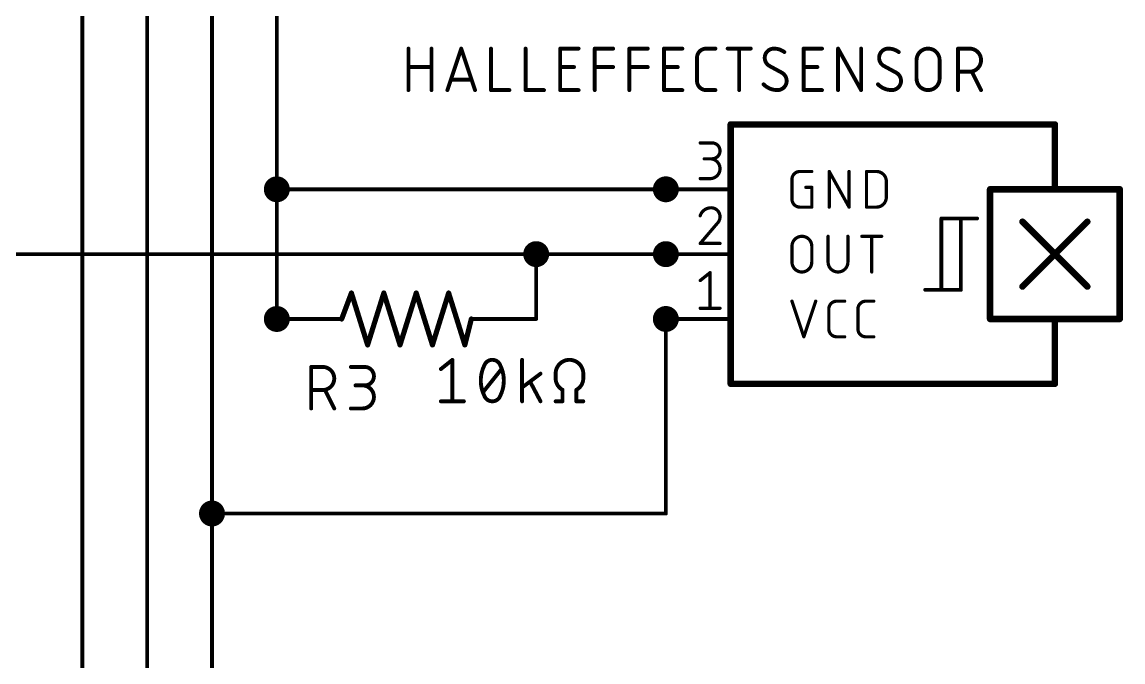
# Model space of a CAD drawing. Extents: x 33 to 158, y -5 to 117.
# Drawn here: x 114.48 to 157.61, y 44.98 to 70.05 of the extents above; entities that cross this region are included whole.
import ezdxf

# ---------------------------------------------------------------- set-up
doc = ezdxf.new("R2010")
doc.units = 0
for name, color, linetype in [('91', 122, 'CONTINUOUS'), ('94', 12, 'CONTINUOUS'), ('95', 251, 'CONTINUOUS'), ('96', 251, 'CONTINUOUS')]:
    doc.layers.add(name, color=color, linetype=linetype)

msp = doc.modelspace()

# ---------------------------------------------------------------- linework, layer by layer
at = {"layer": '91', "const_width": 0.1524}
for points in [[(124.46, 63.5), (124.46, 86.36)], [(119.38, 83.82), (119.38, 0)], [(116.84, 81.28), (116.84, 2.54)], [(121.92, 71.12), (121.92, 50.8)], [(139.7, 63.5), (124.46, 63.5)], [(124.46, 58.42), (124.46, 63.5)], [(99.06, 60.96), (134.62, 60.96)], [(134.62, 60.96), (139.7, 60.96)], [(134.62, 58.42), (134.62, 60.96)], [(139.7, 58.42), (139.7, 50.8)], [(121.92, 50.8), (121.92, 20.32)], [(139.7, 50.8), (121.92, 50.8)]]:
    msp.add_lwpolyline(points, dxfattribs=at)
at = {"layer": '91'}
for points, const_width in [([(124.46, 63.246, 1), (124.46, 63.754, 1), (124.46, 63.246)], 0.508), ([(139.7, 63.246, 1), (139.7, 63.754, 1), (139.7, 63.246)], 0.508), ([(124.46, 63.5381, 1), (124.46, 63.4619)], 0.0762), ([(124.4981, 63.5, 1), (124.4219, 63.5)], 0.0762), ([(124.4219, 63.5, 1), (124.4981, 63.5)], 0.0762), ([(139.7, 63.4619, 1), (139.7, 63.5381)], 0.0762), ([(134.62, 60.706, 1), (134.62, 61.214, 1), (134.62, 60.706)], 0.508), ([(139.7, 60.706, 1), (139.7, 61.214, 1), (139.7, 60.706)], 0.508), ([(134.62, 60.9981, 1), (134.62, 60.9219)], 0.0762), ([(134.6581, 60.96, 1), (134.5819, 60.96)], 0.0762), ([(134.62, 60.9219, 1), (134.62, 60.9981)], 0.0762), ([(139.7, 60.9219, 1), (139.7, 60.9981)], 0.0762), ([(124.46, 58.166, 1), (124.46, 58.674, 1), (124.46, 58.166)], 0.508), ([(139.7, 58.166, 1), (139.7, 58.674, 1), (139.7, 58.166)], 0.508), ([(124.4219, 58.42, 1), (124.4981, 58.42)], 0.0762), ([(134.5819, 58.42, 1), (134.6581, 58.42)], 0.0762), ([(139.7381, 58.42, 1), (139.6619, 58.42)], 0.0762), ([(121.92, 50.546, 1), (121.92, 51.054, 1), (121.92, 50.546)], 0.508), ([(121.9581, 50.8, 1), (121.8819, 50.8)], 0.0762), ([(121.92, 50.8381, 1), (121.92, 50.7619)], 0.0762), ([(121.8819, 50.8, 1), (121.9581, 50.8)], 0.0762), ([(139.6619, 50.8, 1), (139.7381, 50.8)], 0.0762), ([(139.7, 50.7619, 1), (139.7, 50.8381)], 0.0762)]:
    msp.add_lwpolyline(points, format="xyb", dxfattribs=dict(at, const_width=const_width))
at = {"layer": '94'}
for points, const_width in [([(142.24, 55.88), (142.24, 66.04)], 0.254), ([(142.24, 66.04), (154.94, 66.04)], 0.254), ([(154.94, 63.5), (154.94, 66.04)], 0.254), ([(139.7, 63.5), (142.24, 63.5)], 0.1524), ([(152.4, 58.42), (152.4, 63.5)], 0.254), ([(152.4, 63.5), (154.94, 63.5)], 0.254), ([(154.94, 63.5), (157.48, 63.5)], 0.254), ([(157.48, 63.5), (157.48, 58.42)], 0.254), ([(151.257, 62.357), (150.495, 62.357)], 0.1524), ([(150.495, 62.357), (150.495, 59.563)], 0.1524), ([(151.892, 62.357), (151.257, 62.357)], 0.1524), ([(151.257, 62.357), (151.257, 59.563)], 0.1524), ([(153.67, 59.69), (156.21, 62.23)], 0.254), ([(156.21, 59.69), (153.67, 62.23)], 0.254), ([(139.7, 60.96), (142.24, 60.96)], 0.1524), ([(127, 58.42), (127.381, 59.436)], 0.2032), ([(127.381, 59.436), (128.016, 57.404)], 0.2032), ([(128.016, 57.404), (128.651, 59.436)], 0.2032), ([(128.651, 59.436), (129.286, 57.404)], 0.2032), ([(129.286, 57.404), (129.921, 59.436)], 0.2032), ([(129.921, 59.436), (130.556, 57.404)], 0.2032), ([(130.556, 57.404), (131.191, 59.436)], 0.2032), ([(131.191, 59.436), (131.826, 57.404)], 0.2032), ([(150.495, 59.563), (149.86, 59.563)], 0.1524), ([(151.257, 59.563), (150.495, 59.563)], 0.1524), ([(124.46, 58.42), (127, 58.42)], 0.1524), ([(131.826, 57.404), (132.08, 58.42)], 0.2032), ([(134.62, 58.42), (132.08, 58.42)], 0.1524), ([(139.7, 58.42), (142.24, 58.42)], 0.1524), ([(154.94, 58.42), (152.4, 58.42)], 0.254), ([(157.48, 58.42), (154.94, 58.42)], 0.254), ([(154.94, 58.42), (154.94, 55.88)], 0.254), ([(154.94, 55.88), (142.24, 55.88)], 0.254)]:
    msp.add_lwpolyline(points, dxfattribs=dict(at, const_width=const_width))
for points, const_width in [([(142.3035, 66.04, 1), (142.1765, 66.04)], 0.127), ([(142.24, 66.1035, 1), (142.24, 65.9765)], 0.127), ([(155.0035, 66.04, 1), (154.8765, 66.04)], 0.127), ([(154.94, 65.9765, 1), (154.94, 66.1035)], 0.127), ([(139.7, 63.5381, 1), (139.7, 63.4619)], 0.0762), ([(142.24, 63.4619, 1), (142.24, 63.5381)], 0.0762), ([(152.4635, 63.5, 1), (152.3365, 63.5)], 0.127), ([(152.4, 63.5635, 1), (152.4, 63.4365)], 0.127), ([(154.94, 63.5635, 1), (154.94, 63.4365)], 0.127), ([(154.8765, 63.5, 1), (155.0035, 63.5)], 0.127), ([(154.94, 63.4365, 1), (154.94, 63.5635)], 0.127), ([(157.5435, 63.5, 1), (157.4165, 63.5)], 0.127), ([(157.48, 63.4365, 1), (157.48, 63.5635)], 0.127), ([(150.495, 62.3951, 1), (150.495, 62.3189)], 0.0762), ([(150.5331, 62.357, 1), (150.4569, 62.357)], 0.0762), ([(151.257, 62.3951, 1), (151.257, 62.3189)], 0.0762), ([(151.2951, 62.357, 1), (151.2189, 62.357)], 0.0762), ([(151.257, 62.3189, 1), (151.257, 62.3951)], 0.0762), ([(151.892, 62.3189, 1), (151.892, 62.3951)], 0.0762), ([(153.7149, 62.2749, 1), (153.6251, 62.1851)], 0.127), ([(156.2549, 62.1851, 1), (156.1651, 62.2749)], 0.127), ([(139.7, 60.9981, 1), (139.7, 60.9219)], 0.0762), ([(142.24, 60.9219, 1), (142.24, 60.9981)], 0.0762), ([(127.4295, 59.4512, 1), (127.3325, 59.4208)], 0.1016), ([(127.4286, 59.4182, 1), (127.3334, 59.4538)], 0.1016), ([(128.6995, 59.4512, 1), (128.6025, 59.4208)], 0.1016), ([(128.6995, 59.4208, 1), (128.6025, 59.4512)], 0.1016), ([(129.9695, 59.4512, 1), (129.8725, 59.4208)], 0.1016), ([(129.9695, 59.4208, 1), (129.8725, 59.4512)], 0.1016), ([(131.2395, 59.4512, 1), (131.1425, 59.4208)], 0.1016), ([(131.2395, 59.4208, 1), (131.1425, 59.4512)], 0.1016), ([(149.86, 59.6011, 1), (149.86, 59.5249)], 0.0762), ([(150.495, 59.6011, 1), (150.495, 59.5249)], 0.0762), ([(150.4569, 59.563, 1), (150.5331, 59.563)], 0.0762), ([(150.495, 59.5249, 1), (150.495, 59.6011)], 0.0762), ([(151.2189, 59.563, 1), (151.2951, 59.563)], 0.0762), ([(151.257, 59.5249, 1), (151.257, 59.6011)], 0.0762), ([(153.6251, 59.7349, 1), (153.7149, 59.6451)], 0.127), ([(156.1651, 59.6451, 1), (156.2549, 59.7349)], 0.127), ([(124.46, 58.4581, 1), (124.46, 58.3819)], 0.0762), ([(126.9524, 58.4378, 1), (127.0476, 58.4022)], 0.1016), ([(127, 58.3819, 1), (127, 58.4581)], 0.0762), ([(132.1293, 58.4077, 1), (132.0307, 58.4323)], 0.1016), ([(132.08, 58.4581, 1), (132.08, 58.3819)], 0.0762), ([(134.62, 58.3819, 1), (134.62, 58.4581)], 0.0762), ([(139.7, 58.4581, 1), (139.7, 58.3819)], 0.0762), ([(142.24, 58.3819, 1), (142.24, 58.4581)], 0.0762), ([(152.4, 58.4835, 1), (152.4, 58.3565)], 0.127), ([(152.3365, 58.42, 1), (152.4635, 58.42)], 0.127), ([(154.94, 58.4835, 1), (154.94, 58.3565)], 0.127), ([(155.0035, 58.42, 1), (154.8765, 58.42)], 0.127), ([(154.94, 58.3565, 1), (154.94, 58.4835)], 0.127), ([(157.4165, 58.42, 1), (157.5435, 58.42)], 0.127), ([(157.48, 58.3565, 1), (157.48, 58.4835)], 0.127), ([(127.9675, 57.4192, 1), (128.0645, 57.3888)], 0.1016), ([(127.9675, 57.3888, 1), (128.0645, 57.4192)], 0.1016), ([(129.2375, 57.4192, 1), (129.3345, 57.3888)], 0.1016), ([(129.2375, 57.3888, 1), (129.3345, 57.4192)], 0.1016), ([(130.5075, 57.4192, 1), (130.6045, 57.3888)], 0.1016), ([(130.5075, 57.3888, 1), (130.6045, 57.4192)], 0.1016), ([(131.7767, 57.4163, 1), (131.8753, 57.3917)], 0.1016), ([(131.7775, 57.3888, 1), (131.8745, 57.4192)], 0.1016), ([(142.24, 55.9435, 1), (142.24, 55.8165)], 0.127), ([(142.1765, 55.88, 1), (142.3035, 55.88)], 0.127), ([(154.8765, 55.88, 1), (155.0035, 55.88)], 0.127), ([(154.94, 55.8165, 1), (154.94, 55.9435)], 0.127)]:
    msp.add_lwpolyline(points, format="xyb", dxfattribs=dict(at, const_width=const_width))
at = {"layer": '95'}
for points, const_width in [([(129.6162, 67.3862), (129.6162, 69.0118)], 0.1524), ([(130.5193, 69.0118), (130.5193, 67.3862)], 0.1524), ([(131.1411, 67.3862), (131.683, 69.0118)], 0.1524), ([(131.683, 69.0118), (132.2249, 67.3862)], 0.1524), ([(132.8496, 69.0118), (132.8496, 67.3862)], 0.1524), ([(134.2043, 69.0118), (134.2043, 67.3862)], 0.1524), ([(135.5591, 67.3862), (135.5591, 69.0118)], 0.1524), ([(135.5591, 69.0118), (136.2815, 69.0118)], 0.1524), ([(136.9138, 67.3862), (136.9138, 69.0118)], 0.1524), ([(136.9138, 69.0118), (137.6362, 69.0118)], 0.1524), ([(138.2685, 67.3862), (138.2685, 69.0118)], 0.1524), ([(138.2685, 69.0118), (138.9909, 69.0118)], 0.1524), ([(139.6232, 67.3862), (139.6232, 69.0118)], 0.1524), ([(139.6232, 69.0118), (140.3457, 69.0118)], 0.1524), ([(141.2801, 69.0118), (141.6413, 69.0118)], 0.1524), ([(142.1212, 69.0118), (143.0243, 69.0118)], 0.1524), ([(142.5727, 67.3862), (142.5727, 69.0118)], 0.1524), ([(145.0941, 67.3862), (145.0941, 69.0118)], 0.1524), ([(145.0941, 69.0118), (145.8166, 69.0118)], 0.1524), ([(146.4458, 67.3862), (146.4458, 69.0118)], 0.1524), ([(146.4458, 69.0118), (147.3489, 67.3862)], 0.1524), ([(147.3489, 67.3862), (147.3489, 69.0118)], 0.1524), ([(151.1444, 67.3862), (151.1444, 69.0118)], 0.1524), ([(151.1444, 69.0118), (151.5959, 69.0118)], 0.1524), ([(140.9188, 67.7474), (140.9188, 68.6506)], 0.1524), ([(149.52, 67.8378), (149.52, 68.5602)], 0.1524), ([(150.4231, 68.5602), (150.4231, 67.8378)], 0.1524), ([(129.6162, 68.2893), (130.5193, 68.2893)], 0.1524), ([(135.5591, 68.2893), (136.1009, 68.2893)], 0.1524), ([(136.9138, 68.2893), (137.6362, 68.2893)], 0.1524), ([(138.2685, 68.2893), (138.9909, 68.2893)], 0.1524), ([(139.6232, 68.2893), (140.165, 68.2893)], 0.1524), ([(144.2505, 68.0635), (143.7538, 68.3345)], 0.1524), ([(145.0941, 68.2893), (145.636, 68.2893)], 0.1524), ([(148.7314, 68.0635), (148.2347, 68.3345)], 0.1524), ([(151.5959, 68.1087), (151.1444, 68.1087)], 0.1524), ([(152.0475, 67.3862), (151.6862, 68.1087)], 0.1524), ([(132.0894, 67.7926), (131.2766, 67.7926)], 0.1524), ([(132.8496, 67.3862), (133.5721, 67.3862)], 0.1524), ([(134.2043, 67.3862), (134.9268, 67.3862)], 0.1524), ([(136.2815, 67.3862), (135.5591, 67.3862)], 0.1524), ([(140.3457, 67.3862), (139.6232, 67.3862)], 0.1524), ([(141.6413, 67.3862), (141.2801, 67.3862)], 0.1524), ([(145.8166, 67.3862), (145.0941, 67.3862)], 0.1524), ([(141.0448, 65.3161), (141.5105, 65.3161)], 0.127), ([(141.5105, 64.6952), (141.2, 64.6952)], 0.127), ([(141.0448, 63.9191), (141.4328, 63.9191)], 0.127), ([(144.6403, 63.1119), (144.6403, 63.8881)], 0.127), ([(144.9507, 64.1985), (145.4164, 64.1985)], 0.127), ([(146.1004, 62.8015), (146.1004, 64.1985)], 0.127), ([(146.1004, 64.1985), (146.8765, 62.8015)], 0.127), ([(146.8765, 62.8015), (146.8765, 64.1985)], 0.127), ([(147.5605, 62.8015), (147.5605, 64.1985)], 0.127), ([(147.5605, 64.1985), (147.9486, 64.1985)], 0.127), ([(148.3366, 63.8104), (148.3366, 63.1896)], 0.127), ([(145.1836, 63.5776), (145.4164, 63.5776)], 0.127), ([(145.4164, 63.5776), (145.4164, 62.8015)], 0.127), ([(145.4164, 62.8015), (144.9507, 62.8015)], 0.127), ([(147.9486, 62.8015), (147.5605, 62.8015)], 0.127), ([(141.7045, 62.1552), (141.0448, 61.3791)], 0.127), ([(146.0548, 61.6585), (146.0548, 60.6496)], 0.127), ([(146.8309, 60.6496), (146.8309, 61.6585)], 0.127), ([(147.378, 61.6585), (148.1541, 61.6585)], 0.127), ([(147.7661, 60.2615), (147.7661, 61.6585)], 0.127), ([(141.0448, 61.3791), (141.8209, 61.3791)], 0.127), ([(144.6403, 60.6496), (144.6403, 61.2704)], 0.127), ([(145.4164, 61.2704), (145.4164, 60.6496)], 0.127), ([(141.0448, 59.9257), (141.4328, 60.2361)], 0.127), ([(141.4328, 60.2361), (141.4328, 58.8391)], 0.127), ([(144.6403, 59.1185), (145.106, 57.7215)], 0.127), ([(145.106, 57.7215), (145.5716, 59.1185)], 0.127), ([(146.3932, 59.1185), (146.7036, 59.1185)], 0.127), ([(147.5339, 59.1185), (147.8444, 59.1185)], 0.127), ([(141.0448, 58.8391), (141.8209, 58.8391)], 0.127), ([(146.0828, 58.0319), (146.0828, 58.8081)], 0.127), ([(147.2235, 58.0319), (147.2235, 58.8081)], 0.127), ([(146.7036, 57.7215), (146.3932, 57.7215)], 0.127), ([(147.8444, 57.7215), (147.5339, 57.7215)], 0.127), ([(125.8062, 54.9148), (125.8062, 56.5404)], 0.1524), ([(125.8062, 56.5404), (126.2578, 56.5404)], 0.1524), ([(127.3602, 56.5404), (127.902, 56.5404)], 0.1524), ([(126.2578, 55.6373), (125.8062, 55.6373)], 0.1524), ([(126.7093, 54.9148), (126.3481, 55.6373)], 0.1524), ([(127.902, 55.8179), (127.5408, 55.8179)], 0.1524), ([(127.3602, 54.9148), (127.8117, 54.9148)], 0.1524)]:
    msp.add_lwpolyline(points, dxfattribs=dict(at, const_width=const_width))
for points, const_width in [([(129.6543, 69.0118, 1), (129.5781, 69.0118)], 0.0762), ([(130.5574, 69.0118, 1), (130.4812, 69.0118)], 0.0762), ([(131.7191, 69.0238, 1), (131.6468, 68.9998)], 0.0762), ([(131.7191, 68.9998, 1), (131.6468, 69.0238)], 0.0762), ([(132.8877, 69.0118, 1), (132.8115, 69.0118)], 0.0762), ([(134.2424, 69.0118, 1), (134.1662, 69.0118)], 0.0762), ([(135.5971, 69.0118, 1), (135.521, 69.0118)], 0.0762), ([(135.5591, 69.0499, 1), (135.5591, 68.9737)], 0.0762), ([(136.2815, 68.9737, 1), (136.2815, 69.0499)], 0.0762), ([(136.9519, 69.0118, 1), (136.8757, 69.0118)], 0.0762), ([(136.9138, 69.0499, 1), (136.9138, 68.9737)], 0.0762), ([(137.6362, 68.9737, 1), (137.6362, 69.0499)], 0.0762), ([(138.3066, 69.0118, 1), (138.2304, 69.0118)], 0.0762), ([(138.2685, 69.0499, 1), (138.2685, 68.9737)], 0.0762), ([(138.9909, 68.9737, 1), (138.9909, 69.0499)], 0.0762), ([(139.6613, 69.0118, 1), (139.5851, 69.0118)], 0.0762), ([(139.6232, 69.0499, 1), (139.6232, 68.9737)], 0.0762), ([(140.3457, 68.9737, 1), (140.3457, 69.0499)], 0.0762), ([(141.2801, 69.0118, 0.4142), (140.9188, 68.6506)], 0.1524), ([(141.2801, 69.0499, 1), (141.2801, 68.9737)], 0.0762), ([(141.2801, 68.9737, 1), (141.2801, 69.0499)], 0.0762), ([(141.6413, 68.9737, 1), (141.6413, 69.0499)], 0.0762), ([(142.1212, 69.0499, 1), (142.1212, 68.9737)], 0.0762), ([(142.6108, 69.0118, 1), (142.5346, 69.0118)], 0.0762), ([(143.0243, 68.9737, 1), (143.0243, 69.0499)], 0.0762), ([(143.9344, 69.0118, 0.4142), (143.5731, 68.6506)], 0.1524), ([(144.3408, 68.8763, 0.1623), (143.9344, 69.0118)], 0.1524), ([(143.9344, 69.0499, 1), (143.9344, 68.9737)], 0.0762), ([(143.9344, 68.9737, 1), (143.9344, 69.0499)], 0.0762), ([(145.1322, 69.0118, 1), (145.056, 69.0118)], 0.0762), ([(145.0941, 69.0499, 1), (145.0941, 68.9737)], 0.0762), ([(145.8166, 68.9737, 1), (145.8166, 69.0499)], 0.0762), ([(146.4839, 69.0118, 1), (146.4077, 69.0118)], 0.0762), ([(146.4791, 69.0303, 1), (146.4125, 68.9933)], 0.0762), ([(147.387, 69.0118, 1), (147.3108, 69.0118)], 0.0762), ([(148.4154, 69.0118, 0.4142), (148.0541, 68.6506)], 0.1524), ([(148.8218, 68.8763, 0.1623), (148.4154, 69.0118)], 0.1524), ([(148.4154, 69.0499, 1), (148.4154, 68.9737)], 0.0762), ([(148.4154, 68.9737, 1), (148.4154, 69.0499)], 0.0762), ([(150.4231, 68.5602, 1), (149.52, 68.5602)], 0.1524), ([(151.1825, 69.0118, 1), (151.1063, 69.0118)], 0.0762), ([(151.1444, 69.0499, 1), (151.1444, 68.9737)], 0.0762), ([(151.5959, 68.1087, 1), (151.5959, 69.0118)], 0.1524), ([(151.5959, 69.0499, 1), (151.5959, 68.9737)], 0.0762), ([(151.5959, 68.9737, 1), (151.5959, 69.0499)], 0.0762), ([(140.9569, 68.6506, 1), (140.8807, 68.6506)], 0.0762), ([(140.8807, 68.6506, 1), (140.9569, 68.6506)], 0.0762), ([(143.5731, 68.6506, 0.2656), (143.7538, 68.3345)], 0.1524), ([(143.6112, 68.6506, 1), (143.5351, 68.6506)], 0.0762), ([(143.5351, 68.6506, 1), (143.6112, 68.6506)], 0.0762), ([(144.3179, 68.8459, 1), (144.3637, 68.9068)], 0.0762), ([(148.0541, 68.6506, 0.2656), (148.2347, 68.3345)], 0.1524), ([(148.0922, 68.6506, 1), (148.016, 68.6506)], 0.0762), ([(148.016, 68.6506, 1), (148.0922, 68.6506)], 0.0762), ([(148.7989, 68.8459, 1), (148.8446, 68.9068)], 0.0762), ([(149.5581, 68.5602, 1), (149.4819, 68.5602)], 0.0762), ([(149.4819, 68.5602, 1), (149.5581, 68.5602)], 0.0762), ([(150.4612, 68.5602, 1), (150.385, 68.5602)], 0.0762), ([(150.385, 68.5602, 1), (150.4612, 68.5602)], 0.0762), ([(129.6162, 68.3274, 1), (129.6162, 68.2512)], 0.0762), ([(130.5193, 68.2512, 1), (130.5193, 68.3274)], 0.0762), ([(135.5591, 68.3274, 1), (135.5591, 68.2512)], 0.0762), ([(136.1009, 68.2512, 1), (136.1009, 68.3274)], 0.0762), ([(136.9138, 68.3274, 1), (136.9138, 68.2512)], 0.0762), ([(137.6362, 68.2512, 1), (137.6362, 68.3274)], 0.0762), ([(138.2685, 68.3274, 1), (138.2685, 68.2512)], 0.0762), ([(138.9909, 68.2512, 1), (138.9909, 68.3274)], 0.0762), ([(139.6232, 68.3274, 1), (139.6232, 68.2512)], 0.0762), ([(140.165, 68.2512, 1), (140.165, 68.3274)], 0.0762), ([(143.772, 68.3679, 1), (143.7355, 68.301)], 0.0762), ([(143.7344, 68.3016, 1), (143.7731, 68.3673)], 0.0762), ([(145.0941, 68.3274, 1), (145.0941, 68.2512)], 0.0762), ([(145.636, 68.2512, 1), (145.636, 68.3274)], 0.0762), ([(148.253, 68.3679, 1), (148.2165, 68.301)], 0.0762), ([(148.2154, 68.3016, 1), (148.2541, 68.3673)], 0.0762), ([(151.1444, 68.1468, 1), (151.1444, 68.0706)], 0.0762), ([(151.5959, 68.1468, 1), (151.5959, 68.0706)], 0.0762), ([(151.5959, 68.0706, 1), (151.5959, 68.1468)], 0.0762), ([(151.7203, 68.1257, 1), (151.6521, 68.0916)], 0.0762), ([(131.2766, 67.8307, 1), (131.2766, 67.7545)], 0.0762), ([(132.0894, 67.7545, 1), (132.0894, 67.8307)], 0.0762), ([(140.9188, 67.7474, 0.4142), (141.2801, 67.3862)], 0.1524), ([(140.9569, 67.7474, 1), (140.8807, 67.7474)], 0.0762), ([(140.8807, 67.7474, 1), (140.9569, 67.7474)], 0.0762), ([(144.0699, 67.3862, 0.4142), (144.4311, 67.7474)], 0.1524), ([(144.2698, 68.0964, 1), (144.2311, 68.0307)], 0.0762), ([(144.4311, 67.7474, 0.2656), (144.2505, 68.0635)], 0.1524), ([(144.2322, 68.0301, 1), (144.2687, 68.097)], 0.0762), ([(144.4692, 67.7474, 1), (144.393, 67.7474)], 0.0762), ([(144.393, 67.7474, 1), (144.4692, 67.7474)], 0.0762), ([(148.5508, 67.3862, 0.4142), (148.9121, 67.7474)], 0.1524), ([(148.7508, 68.0964, 1), (148.7121, 68.0307)], 0.0762), ([(148.9121, 67.7474, 0.2656), (148.7314, 68.0635)], 0.1524), ([(148.7132, 68.0301, 1), (148.7497, 68.097)], 0.0762), ([(148.9502, 67.7474, 1), (148.874, 67.7474)], 0.0762), ([(148.874, 67.7474, 1), (148.9502, 67.7474)], 0.0762), ([(149.52, 67.8378, 1), (150.4231, 67.8378)], 0.1524), ([(149.5581, 67.8378, 1), (149.4819, 67.8378)], 0.0762), ([(149.4819, 67.8378, 1), (149.5581, 67.8378)], 0.0762), ([(150.4612, 67.8378, 1), (150.385, 67.8378)], 0.0762), ([(150.385, 67.8378, 1), (150.4612, 67.8378)], 0.0762), ([(129.5781, 67.3862, 1), (129.6543, 67.3862)], 0.0762), ([(130.4812, 67.3862, 1), (130.5574, 67.3862)], 0.0762), ([(131.105, 67.3982, 1), (131.1773, 67.3742)], 0.0762), ([(132.1887, 67.3742, 1), (132.261, 67.3982)], 0.0762), ([(132.8496, 67.4243, 1), (132.8496, 67.3481)], 0.0762), ([(132.8115, 67.3862, 1), (132.8877, 67.3862)], 0.0762), ([(133.5721, 67.3481, 1), (133.5721, 67.4243)], 0.0762), ([(134.2043, 67.4243, 1), (134.2043, 67.3481)], 0.0762), ([(134.1662, 67.3862, 1), (134.2424, 67.3862)], 0.0762), ([(134.9268, 67.3481, 1), (134.9268, 67.4243)], 0.0762), ([(135.5591, 67.4243, 1), (135.5591, 67.3481)], 0.0762), ([(135.521, 67.3862, 1), (135.5971, 67.3862)], 0.0762), ([(136.2815, 67.3481, 1), (136.2815, 67.4243)], 0.0762), ([(136.8757, 67.3862, 1), (136.9519, 67.3862)], 0.0762), ([(138.2304, 67.3862, 1), (138.3066, 67.3862)], 0.0762), ([(139.6232, 67.4243, 1), (139.6232, 67.3481)], 0.0762), ([(139.5851, 67.3862, 1), (139.6613, 67.3862)], 0.0762), ([(140.3457, 67.3481, 1), (140.3457, 67.4243)], 0.0762), ([(141.2801, 67.4243, 1), (141.2801, 67.3481)], 0.0762), ([(141.2801, 67.3481, 1), (141.2801, 67.4243)], 0.0762), ([(141.6413, 67.3481, 1), (141.6413, 67.4243)], 0.0762), ([(142.5346, 67.3862, 1), (142.6108, 67.3862)], 0.0762), ([(143.555, 67.6388, 1), (143.5009, 67.5851)], 0.0762), ([(143.528, 67.612, 0.2), (144.0699, 67.3862)], 0.1524), ([(144.0699, 67.4243, 1), (144.0699, 67.3481)], 0.0762), ([(144.0699, 67.3481, 1), (144.0699, 67.4243)], 0.0762), ([(145.0941, 67.4243, 1), (145.0941, 67.3481)], 0.0762), ([(145.056, 67.3862, 1), (145.1322, 67.3862)], 0.0762), ([(145.8166, 67.3481, 1), (145.8166, 67.4243)], 0.0762), ([(146.4077, 67.3862, 1), (146.4839, 67.3862)], 0.0762), ([(147.3108, 67.3862, 1), (147.387, 67.3862)], 0.0762), ([(147.3156, 67.3677, 1), (147.3822, 67.4047)], 0.0762), ([(148.036, 67.6388, 1), (147.9819, 67.5851)], 0.0762), ([(148.009, 67.612, 0.2), (148.5508, 67.3862)], 0.1524), ([(148.5508, 67.4243, 1), (148.5508, 67.3481)], 0.0762), ([(148.5508, 67.3481, 1), (148.5508, 67.4243)], 0.0762), ([(151.1063, 67.3862, 1), (151.1825, 67.3862)], 0.0762), ([(152.0134, 67.3692, 1), (152.0815, 67.4032)], 0.0762), ([(141.0448, 65.3479, 1), (141.0448, 65.2844)], 0.0635), ([(141.5105, 64.6952, 1), (141.5105, 65.3161)], 0.127), ([(141.5105, 65.3479, 1), (141.5105, 65.2844)], 0.0635), ([(141.5105, 65.2844, 1), (141.5105, 65.3479)], 0.0635), ([(141.2, 64.727, 1), (141.2, 64.6635)], 0.0635), ([(141.4328, 64.727, 1), (141.4328, 64.6635)], 0.0635), ([(141.4328, 63.9191, 1), (141.4328, 64.6952)], 0.127), ([(141.5105, 64.727, 1), (141.5105, 64.6635)], 0.0635), ([(141.5105, 64.6635, 1), (141.5105, 64.727)], 0.0635), ([(141.0448, 63.9509, 1), (141.0448, 63.8873)], 0.0635), ([(141.4328, 63.9509, 1), (141.4328, 63.8873)], 0.0635), ([(141.4328, 63.8873, 1), (141.4328, 63.9509)], 0.0635), ([(144.9507, 64.1985, 0.4142), (144.6403, 63.8881)], 0.127), ([(144.672, 63.8881, 1), (144.6086, 63.8881)], 0.0635), ([(144.6086, 63.8881, 1), (144.672, 63.8881)], 0.0635), ([(144.9507, 64.2303, 1), (144.9507, 64.1668)], 0.0635), ([(144.9507, 64.1668, 1), (144.9507, 64.2302)], 0.0635), ([(145.4164, 64.1668, 1), (145.4164, 64.2303)], 0.0635), ([(146.1322, 64.1985, 1), (146.0687, 64.1985)], 0.0635), ([(146.1282, 64.2139, 1), (146.0727, 64.1831)], 0.0635), ([(146.9083, 64.1985, 1), (146.8448, 64.1985)], 0.0635), ([(147.5605, 64.2303, 1), (147.5605, 64.1668)], 0.0635), ([(147.5923, 64.1985, 1), (147.5288, 64.1985)], 0.0635), ([(147.9486, 64.2303, 1), (147.9486, 64.1668)], 0.0635), ([(148.3366, 63.8104, 0.4142), (147.9486, 64.1985)], 0.127), ([(147.9486, 64.1668, 1), (147.9486, 64.2303)], 0.0635), ([(148.3684, 63.8104, 1), (148.3049, 63.8104)], 0.0635), ([(148.3049, 63.8104, 1), (148.3684, 63.8104)], 0.0635), ([(145.1836, 63.6094, 1), (145.1836, 63.5459)], 0.0635), ([(145.4482, 63.5776, 1), (145.3847, 63.5776)], 0.0635), ([(145.4164, 63.5459, 1), (145.4164, 63.6094)], 0.0635), ([(144.6403, 63.1119, 0.4142), (144.9507, 62.8015)], 0.127), ([(144.672, 63.1119, 1), (144.6086, 63.1119)], 0.0635), ([(144.6086, 63.1119, 1), (144.672, 63.1119)], 0.0635), ([(147.9486, 62.8015, 0.4142), (148.3366, 63.1896)], 0.127), ([(148.3684, 63.1896, 1), (148.3049, 63.1896)], 0.0635), ([(148.3049, 63.1896, 1), (148.3684, 63.1896)], 0.0635), ([(141.4717, 62.7761, 0.3252), (141.0448, 62.4657)], 0.127), ([(141.8209, 62.4269, 0.4142), (141.4717, 62.7761)], 0.127), ([(141.4717, 62.8079, 1), (141.4717, 62.7443)], 0.0635), ([(141.4717, 62.7444, 1), (141.4716, 62.8078)], 0.0635), ([(144.9507, 62.8333, 1), (144.9507, 62.7698)], 0.0635), ([(144.9507, 62.7698, 1), (144.9507, 62.8333)], 0.0635), ([(145.3847, 62.8015, 1), (145.4482, 62.8015)], 0.0635), ([(145.4164, 62.7698, 1), (145.4164, 62.8333)], 0.0635), ([(146.0687, 62.8015, 1), (146.1322, 62.8015)], 0.0635), ([(146.8448, 62.8015, 1), (146.9083, 62.8015)], 0.0635), ([(146.8488, 62.7861, 1), (146.9043, 62.8169)], 0.0635), ([(147.5605, 62.8333, 1), (147.5605, 62.7698)], 0.0635), ([(147.5288, 62.8015, 1), (147.5923, 62.8015)], 0.0635), ([(147.9486, 62.8332, 1), (147.9486, 62.7698)], 0.0635), ([(147.9486, 62.7698, 1), (147.9486, 62.8333)], 0.0635), ([(141.0146, 62.4754, 1), (141.075, 62.4559)], 0.0635), ([(141.7045, 62.1552, 0.2053), (141.8209, 62.4269)], 0.127), ([(141.6826, 62.1782, 1), (141.7264, 62.1322)], 0.0635), ([(141.7287, 62.1346, 1), (141.6803, 62.1758)], 0.0635), ([(141.8526, 62.4268, 1), (141.7892, 62.4269)], 0.0635), ([(141.7892, 62.4269, 1), (141.8526, 62.4269)], 0.0635), ([(145.4164, 61.2704, 1), (144.6403, 61.2704)], 0.127), ([(146.0865, 61.6585, 1), (146.023, 61.6585)], 0.0635), ([(146.8626, 61.6585, 1), (146.7991, 61.6585)], 0.0635), ([(147.378, 61.6903, 1), (147.378, 61.6268)], 0.0635), ([(147.7978, 61.6585, 1), (147.7343, 61.6585)], 0.0635), ([(148.1541, 61.6268, 1), (148.1541, 61.6903)], 0.0635), ([(141.0448, 61.4109, 1), (141.0448, 61.3473)], 0.0635), ([(141.0206, 61.3997, 1), (141.069, 61.3585)], 0.0635), ([(141.8209, 61.3473, 1), (141.8209, 61.4109)], 0.0635), ([(144.672, 61.2704, 1), (144.6086, 61.2704)], 0.0635), ([(144.6086, 61.2704, 1), (144.672, 61.2704)], 0.0635), ([(145.4482, 61.2704, 1), (145.3847, 61.2704)], 0.0635), ([(145.3847, 61.2704, 1), (145.4482, 61.2704)], 0.0635), ([(144.6403, 60.6496, 1), (145.4164, 60.6496)], 0.127), ([(144.672, 60.6496, 1), (144.6085, 60.6496)], 0.0635), ([(144.6086, 60.6496, 1), (144.672, 60.6496)], 0.0635), ([(145.4482, 60.6496, 1), (145.3847, 60.6496)], 0.0635), ([(145.3847, 60.6496, 1), (145.4482, 60.6496)], 0.0635), ([(146.0548, 60.6496, 1), (146.8309, 60.6496)], 0.127), ([(146.0865, 60.6496, 1), (146.023, 60.6496)], 0.0635), ([(146.023, 60.6496, 1), (146.0865, 60.6496)], 0.0635), ([(146.8626, 60.6496, 1), (146.7991, 60.6496)], 0.0635), ([(146.7991, 60.6496, 1), (146.8626, 60.6496)], 0.0635), ([(141.025, 59.9504, 1), (141.0646, 59.9009)], 0.0635), ([(141.4646, 60.2361, 1), (141.4011, 60.2361)], 0.0635), ([(141.4527, 60.2113, 1), (141.413, 60.2609)], 0.0635), ([(147.7343, 60.2615, 1), (147.7978, 60.2615)], 0.0635), ([(144.6704, 59.1285, 1), (144.6102, 59.1085)], 0.0635), ([(145.6018, 59.1085, 1), (145.5415, 59.1285)], 0.0635), ([(146.3932, 59.1185, 0.4142), (146.0828, 58.8081)], 0.127), ([(146.3932, 59.1503, 1), (146.3932, 59.0868)], 0.0635), ([(146.3932, 59.0868, 1), (146.3932, 59.1502)], 0.0635), ([(146.7036, 59.0868, 1), (146.7036, 59.1503)], 0.0635), ([(147.5339, 59.1185, 0.4142), (147.2235, 58.8081)], 0.127), ([(147.5339, 59.1503, 1), (147.5339, 59.0868)], 0.0635), ([(147.5339, 59.0868, 1), (147.5339, 59.1502)], 0.0635), ([(147.8444, 59.0868, 1), (147.8444, 59.1503)], 0.0635), ([(141.0448, 58.8709, 1), (141.0448, 58.8073)], 0.0635), ([(141.4011, 58.8391, 1), (141.4646, 58.8391)], 0.0635), ([(141.8209, 58.8073, 1), (141.8209, 58.8709)], 0.0635), ([(146.1145, 58.8081, 1), (146.051, 58.8081)], 0.0635), ([(146.051, 58.8081, 1), (146.1145, 58.8081)], 0.0635), ([(147.2552, 58.8081, 1), (147.1917, 58.8081)], 0.0635), ([(147.1917, 58.8081, 1), (147.2552, 58.8081)], 0.0635), ([(146.1145, 58.0319, 1), (146.051, 58.0319)], 0.0635), ([(146.051, 58.0319, 1), (146.1145, 58.0319)], 0.0635), ([(146.0828, 58.0319, 0.4142), (146.3932, 57.7215)], 0.127), ([(147.2235, 58.0319, 0.4142), (147.5339, 57.7215)], 0.127), ([(147.2552, 58.0319, 1), (147.1917, 58.0319)], 0.0635), ([(147.1917, 58.0319, 1), (147.2552, 58.0319)], 0.0635), ([(145.0758, 57.7315, 1), (145.1361, 57.7115)], 0.0635), ([(145.0758, 57.7115, 1), (145.1361, 57.7315)], 0.0635), ([(146.3932, 57.7533, 1), (146.3932, 57.6898)], 0.0635), ([(146.3932, 57.6898, 1), (146.3932, 57.7533)], 0.0635), ([(146.7036, 57.6898, 1), (146.7036, 57.7533)], 0.0635), ([(147.5339, 57.7533, 1), (147.5339, 57.6898)], 0.0635), ([(147.5339, 57.6898, 1), (147.5339, 57.7533)], 0.0635), ([(147.8444, 57.6898, 1), (147.8444, 57.7533)], 0.0635), ([(125.8443, 56.5404, 1), (125.7681, 56.5404)], 0.0762), ([(125.8062, 56.5785, 1), (125.8062, 56.5023)], 0.0762), ([(126.2578, 55.6373, 1), (126.2578, 56.5404)], 0.1524), ([(126.2578, 56.5785, 1), (126.2578, 56.5023)], 0.0762), ([(126.2578, 56.5023, 1), (126.2578, 56.5785)], 0.0762), ([(127.3602, 56.5785, 1), (127.3602, 56.5023)], 0.0762), ([(127.902, 55.8179, 1), (127.902, 56.5404)], 0.1524), ([(127.902, 56.5785, 1), (127.902, 56.5023)], 0.0762), ([(127.902, 56.5023, 1), (127.902, 56.5785)], 0.0762), ([(125.8062, 55.6754, 1), (125.8062, 55.5992)], 0.0762), ([(126.2578, 55.6754, 1), (126.2578, 55.5992)], 0.0762), ([(126.2578, 55.5992, 1), (126.2578, 55.6754)], 0.0762), ([(126.3821, 55.6543, 1), (126.314, 55.6202)], 0.0762), ([(127.5408, 55.856, 1), (127.5408, 55.7798)], 0.0762), ([(127.8117, 54.9148, 1), (127.8117, 55.8179)], 0.1524), ([(127.8117, 55.856, 1), (127.8117, 55.7798)], 0.0762), ([(127.902, 55.856, 1), (127.902, 55.7798)], 0.0762), ([(127.902, 55.7798, 1), (127.902, 55.856)], 0.0762), ([(125.7681, 54.9148, 1), (125.8443, 54.9148)], 0.0762), ([(126.6752, 54.8978, 1), (126.7434, 54.9318)], 0.0762), ([(127.3602, 54.9529, 1), (127.3602, 54.8767)], 0.0762), ([(127.8117, 54.9529, 1), (127.8117, 54.8767)], 0.0762), ([(127.8117, 54.8767, 1), (127.8117, 54.9529)], 0.0762)]:
    msp.add_lwpolyline(points, format="xyb", dxfattribs=dict(at, const_width=const_width))
at = {"layer": '96', "const_width": 0.1524}
for points in [[(130.8862, 56.4586), (131.3378, 56.8198)], [(131.3378, 56.8198), (131.3378, 55.1942)], [(132.5396, 55.5554), (133.2621, 56.4586)], [(134.0675, 55.1942), (134.0675, 56.8198)], [(134.79, 56.2779), (134.0675, 55.7361)], [(135.381, 56.2779), (135.381, 56.0973)], [(136.4648, 56.2779), (136.4648, 56.0973)], [(134.79, 55.1942), (134.3836, 55.9618)], [(135.652, 55.6458), (135.652, 55.1942)], [(136.1938, 55.6458), (136.1938, 55.1942)], [(130.8862, 55.1942), (131.7893, 55.1942)], [(135.652, 55.1942), (135.381, 55.1942)], [(136.1938, 55.1942), (136.4648, 55.1942)]]:
    msp.add_lwpolyline(points, dxfattribs=at)
at = {"layer": '96'}
for points, const_width in [([(130.8624, 56.4883, 1), (130.91, 56.4288)], 0.0762), ([(131.3759, 56.8198, 1), (131.2997, 56.8198)], 0.0762), ([(131.3616, 56.79, 1), (131.314, 56.8496)], 0.0762), ([(132.5848, 56.594, 0.1139), (132.4493, 56.007)], 0.1524), ([(132.5487, 56.6064, 1), (132.6208, 56.5817)], 0.0762), ([(132.9009, 56.8198, 0.3205), (132.5848, 56.594)], 0.1524), ([(132.619, 56.5773, 1), (132.5505, 56.6107)], 0.0762), ([(133.217, 56.594, 0.3205), (132.9009, 56.8198)], 0.1524), ([(132.9009, 56.8579, 1), (132.9009, 56.7817)], 0.0762), ([(132.9009, 56.7817, 1), (132.9009, 56.8579)], 0.0762), ([(133.2512, 56.6107, 1), (133.1827, 56.5773)], 0.0762), ([(133.3524, 56.007, 0.1139), (133.217, 56.594)], 0.1524), ([(133.1809, 56.5817, 1), (133.253, 56.6064)], 0.0762), ([(133.2919, 56.4348, 1), (133.2324, 56.4824)], 0.0762), ([(134.1056, 56.8198, 1), (134.0294, 56.8198)], 0.0762), ([(135.9229, 56.8198, 0.4142), (135.381, 56.2779)], 0.1524), ([(136.4648, 56.2779, 0.4142), (135.9229, 56.8198)], 0.1524), ([(135.9229, 56.8579, 1), (135.9229, 56.7817)], 0.0762), ([(135.9229, 56.7817, 1), (135.9229, 56.8579)], 0.0762), ([(132.4493, 56.007, 0.1139), (132.5848, 55.42)], 0.1524), ([(132.4874, 56.007, 1), (132.4112, 56.007)], 0.0762), ([(133.217, 55.42, 0.1139), (133.3524, 56.007)], 0.1524), ([(133.3905, 56.007, 1), (133.3143, 56.007)], 0.0762), ([(134.8129, 56.2475, 1), (134.7672, 56.3084)], 0.0762), ([(135.4191, 56.2779, 1), (135.3429, 56.2779)], 0.0762), ([(135.3429, 56.2779, 1), (135.4191, 56.2779)], 0.0762), ([(135.381, 56.0973, 0.277), (135.652, 55.6458)], 0.1524), ([(135.4191, 56.0973, 1), (135.3429, 56.0973)], 0.0762), ([(135.3429, 56.0973, 1), (135.4191, 56.0973)], 0.0762), ([(136.1938, 55.6458, 0.277), (136.4648, 56.0973)], 0.1524), ([(136.5029, 56.2779, 1), (136.4267, 56.2779)], 0.0762), ([(136.4267, 56.2779, 1), (136.5029, 56.2779)], 0.0762), ([(136.5029, 56.0973, 1), (136.4267, 56.0973)], 0.0762), ([(136.4267, 56.0973, 1), (136.5029, 56.0973)], 0.0762), ([(132.4112, 56.007, 1), (132.4874, 56.007)], 0.0762), ([(133.3143, 56.007, 1), (133.3905, 56.007)], 0.0762), ([(134.0447, 55.7665, 1), (134.0904, 55.7056)], 0.0762), ([(134.4173, 55.9797, 1), (134.3499, 55.944)], 0.0762), ([(135.6901, 55.6458, 1), (135.6139, 55.6458)], 0.0762), ([(135.634, 55.6121, 1), (135.6699, 55.6794)], 0.0762), ([(136.2319, 55.6458, 1), (136.1557, 55.6458)], 0.0762), ([(136.1759, 55.6794, 1), (136.2118, 55.6121)], 0.0762), ([(130.8862, 55.2323, 1), (130.8862, 55.1561)], 0.0762), ([(131.2997, 55.1942, 1), (131.3759, 55.1942)], 0.0762), ([(131.7893, 55.1561, 1), (131.7893, 55.2323)], 0.0762), ([(132.5099, 55.5792, 1), (132.5694, 55.5316)], 0.0762), ([(132.6208, 55.4323, 1), (132.5487, 55.4076)], 0.0762), ([(132.5848, 55.42, 0.3205), (132.9009, 55.1942)], 0.1524), ([(132.5505, 55.4033, 1), (132.619, 55.4367)], 0.0762), ([(132.9009, 55.1942, 0.3205), (133.217, 55.42)], 0.1524), ([(132.9009, 55.2323, 1), (132.9009, 55.1561)], 0.0762), ([(132.9009, 55.1561, 1), (132.9009, 55.2323)], 0.0762), ([(133.1827, 55.4367, 1), (133.2512, 55.4033)], 0.0762), ([(133.253, 55.4076, 1), (133.1809, 55.4323)], 0.0762), ([(134.0294, 55.1942, 1), (134.1056, 55.1942)], 0.0762), ([(134.7563, 55.1764, 1), (134.8237, 55.212)], 0.0762), ([(135.381, 55.2323, 1), (135.381, 55.1561)], 0.0762), ([(135.6139, 55.1942, 1), (135.6901, 55.1942)], 0.0762), ([(135.652, 55.1561, 1), (135.652, 55.2323)], 0.0762), ([(136.1938, 55.2323, 1), (136.1938, 55.1561)], 0.0762), ([(136.1557, 55.1942, 1), (136.2319, 55.1942)], 0.0762), ([(136.4648, 55.1561, 1), (136.4648, 55.2323)], 0.0762)]:
    msp.add_lwpolyline(points, format="xyb", dxfattribs=dict(at, const_width=const_width))

doc.saveas('drawing.dxf')
